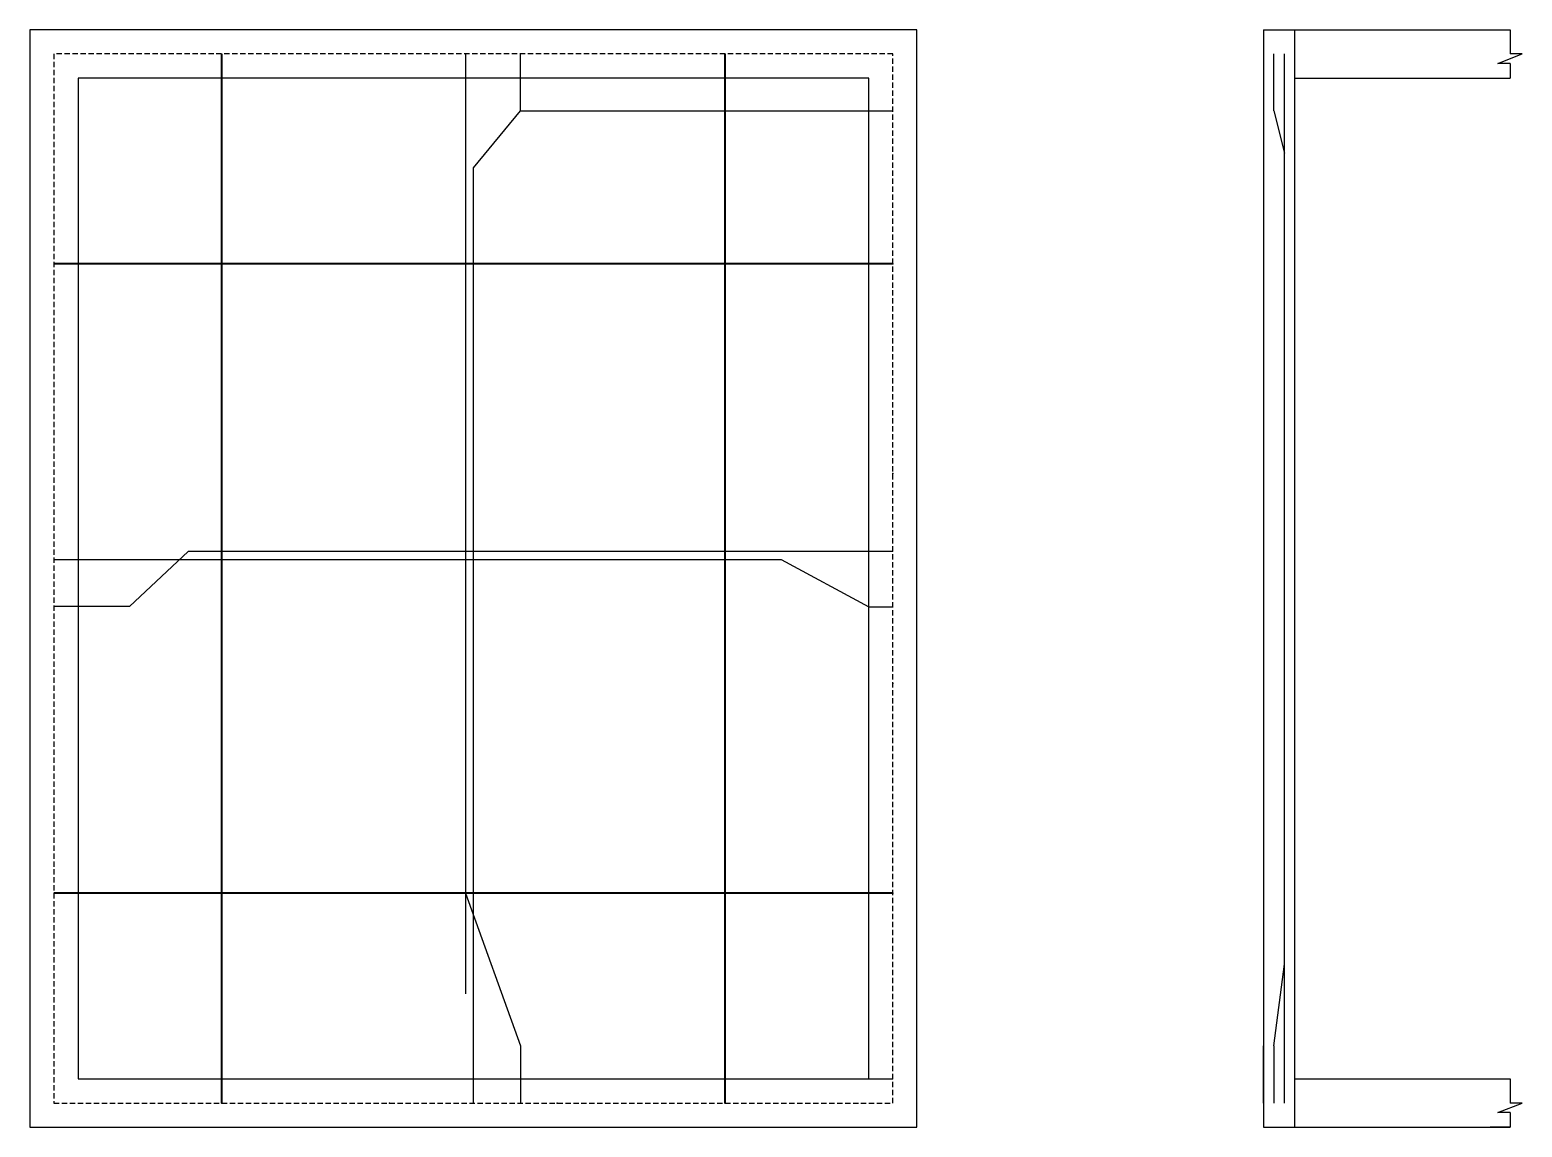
# Model space of a CAD drawing. Header units: inches. Extents: x 448145 to 618619, y -64863 to 148507.
# Drawn here: x 611503 to 618619, y 115721 to 120951 of the extents above; entities that cross this region are included whole.
import ezdxf

# ---------------------------------------------------------------- set-up
doc = ezdxf.new("R2010")
doc.units = ezdxf.units.IN
doc.header["$MEASUREMENT"] = 0
doc.linetypes.add('ACAD_ISO02W100', pattern=[15, 12, -3])
doc.linetypes.add('DASHEDX2', pattern=[38.1, 25.4, -12.7])
doc.layers.add('DOTTED', color=7, linetype='Continuous')
doc.layers.add('Layer2', color=7, linetype='ACAD_ISO02W100')

msp = doc.modelspace()

# ---------------------------------------------------------------- linework, layer by layer
for p, q in [((615733.001, 120951.068), (611503.001, 120951.068)), ((611503.001, 120951.068), (611503.001, 115721.068)), ((615733.001, 115836.068), (615733.001, 120951.068)), ((615503.001, 120721.068), (611733.001, 120721.068)), ((611733.001, 120721.068), (611733.001, 115951.068)), ((615503.001, 115951.068), (615503.001, 120721.068)), ((611733.001, 115951.068), (615503.001, 115951.068)), ((611503.001, 115721.068), (615733.001, 115721.068))]:
    msp.add_line(p, q)
at = {"layer": 'DOTTED', "linetype": 'DASHEDX2'}
for p, q in [((615618.001, 120836.068), (611618.001, 120836.068)), ((611618.001, 120836.068), (611618.001, 115836.068)), ((615618.001, 115836.068), (615618.001, 120836.068)), ((611618.001, 115836.068), (615618.001, 115836.068))]:
    msp.add_line(p, q, dxfattribs=at)
at = {"layer": 'Layer2', "linetype": 'ByBlock'}
for p, q in [((617384.89, 120951.068), (618561.092, 120951.068)), ((617384.89, 120951.068), (617384.89, 115721.068)), ((617534.89, 115721.068), (617534.89, 120951.068)), ((618561.092, 120951.068), (618561.092, 120836.068)), ((618561.092, 120951.068), (618561.092, 120836.068)), ((613580.376, 120836.068), (613580.376, 116355.697)), ((613842.836, 120564.685), (613842.836, 120836.068)), ((617434.89, 120564.685), (617434.89, 120836.068)), ((617484.89, 115836.068), (617484.89, 120836.068)), ((618501.932, 120790.072), (618618.623, 120836.068)), ((618618.623, 120836.068), (618561.092, 120836.068)), ((618561.092, 120790.072), (618501.932, 120790.072)), ((618561.092, 120790.072), (618561.092, 120721.068)), ((618561.092, 120790.072), (618561.092, 120721.068)), ((617534.89, 120721.068), (618561.092, 120721.068)), ((613618.001, 120293.301), (613842.836, 120564.685)), ((613842.836, 120564.685), (615618.001, 120564.685)), ((617434.89, 120564.685), (617484.89, 120363.054)), ((613618.001, 115836.068), (613618.001, 120293.301)), ((611618.001, 118426.726), (615085.492, 118426.726)), ((612257.168, 118464.351), (611977.418, 118201.891)), ((615618.001, 118464.351), (612257.168, 118464.351)), ((615085.492, 118426.726), (615503.001, 118201.45)), ((611977.418, 118201.891), (611618.001, 118201.891)), ((615503.001, 118201.45), (615618.001, 118201.45)), ((613580.376, 116836.068), (613842.836, 116108.068)), ((617434.89, 116108.068), (617484.89, 116497.728)), ((613842.836, 116108.068), (613842.836, 115836.068)), ((617384.89, 115836.068), (617384.89, 116108.068)), ((617434.89, 116108.068), (617434.89, 115836.068)), ((615503.001, 115951.068), (615618.001, 115951.068)), ((617534.89, 115951.068), (618561.092, 115951.068)), ((618561.092, 115951.068), (618561.092, 115836.068)), ((615733.001, 115721.068), (615733.001, 115836.068)), ((618501.932, 115790.072), (618618.623, 115836.068)), ((618561.092, 115790.072), (618501.932, 115790.072)), ((618618.623, 115836.068), (618561.092, 115836.068)), ((618561.092, 115790.072), (618561.092, 115721.068)), ((617384.89, 115721.068), (618561.092, 115721.068)), ((617384.89, 115721.068), (617534.89, 115721.068)), ((618561.092, 115721.068), (618466.849, 115721.068))]:
    msp.add_line(p, q, dxfattribs=at)
at = {"layer": 'Layer2', "linetype": 'ByBlock', "lineweight": 40}
for p, q in [((612418.001, 115836.068), (612418.001, 120836.068)), ((614818.001, 115836.068), (614818.001, 120836.068)), ((615618.001, 119836.068), (611618.001, 119836.068)), ((615618.001, 116836.068), (611618.001, 116836.068))]:
    msp.add_line(p, q, dxfattribs=at)
at = {"layer": 'Layer2', "linetype": 'ByBlock'}
for p in [(615618.001, 119836.068), (615618.001, 118836.068), (615618.001, 117836.068), (615618.001, 116836.068), (612418.001, 115836.068), (613218.001, 115836.068), (614018.001, 115836.068), (614818.001, 115836.068)]:
    msp.add_point(p, dxfattribs=at)

doc.saveas('drawing.dxf')
